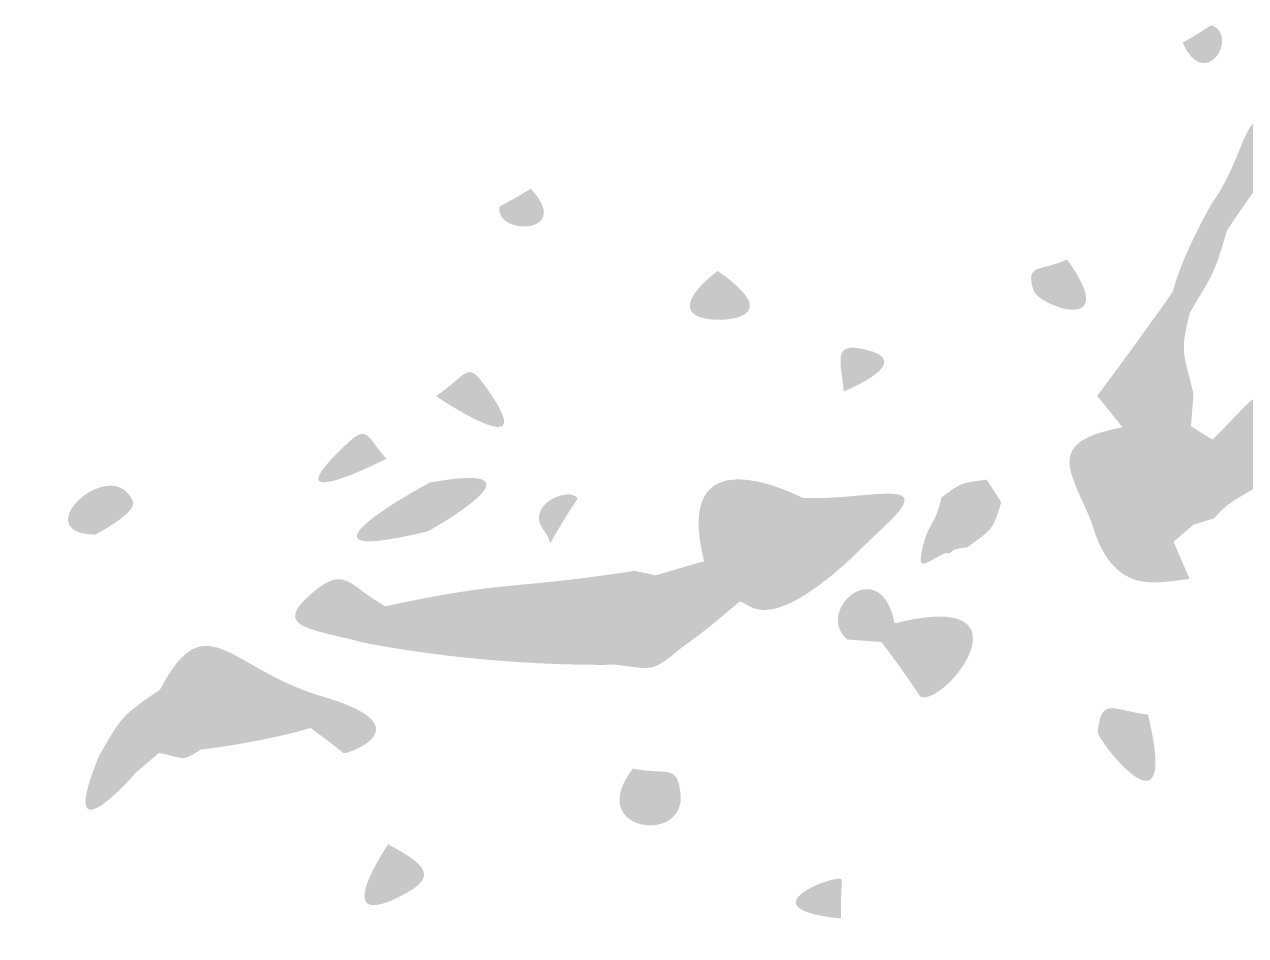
# Model space of a CAD drawing. Header units: millimetres. Extents: x 1329 to 1518, y 49 to 125.
# Drawn here: x 1329.07 to 1338.78, y 68.4 to 75.64 of the extents above; entities that cross this region are included whole.
import ezdxf

# ---------------------------------------------------------------- set-up
doc = ezdxf.new("R2010")
doc.units = ezdxf.units.MM

msp = doc.modelspace()

# ---------------------------------------------------------------- hatches: boundary and pattern name
at = {"true_color": 0x080808, "transparency": 33554687}
h = msp.add_hatch(color=18, dxfattribs=at)
edge = h.paths.add_edge_path(flags=0)
edge.add_spline(control_points=[(1338.279, 75.4981), (1338.5182, 75.634), (1338.4981, 75.643), (1338.5182, 75.634), (1338.7281, 75.5408), (1338.4545, 75.1017), (1338.279, 75.4981)], knot_values=[0, 0, 0, 0, 1, 1, 1, 2, 2, 2, 2], degree=3, periodic=1)
h = msp.add_hatch(color=18, dxfattribs=at)
edge = h.paths.add_edge_path(flags=0)
edge.add_spline(control_points=[(1338.5093, 74.2169), (1338.805, 74.6239), (1338.786, 75.1389), (1339.0111, 74.6903), (1339.0735, 74.5659), (1339.0078, 74.5717), (1338.6317, 74.0048), (1338.6317, 74.0048), (1338.5093, 74.2169), (1338.5093, 74.2169)], knot_values=[0, 0, 0, 0, 1, 1, 1, 2, 2, 2, 3, 3, 3, 3], degree=3, periodic=1)
h = msp.add_hatch(color=18, dxfattribs=at)
edge = h.paths.add_edge_path(flags=0)
edge.add_spline(control_points=[(1333.0968, 74.3372), (1333.4387, 73.9772), (1332.8302, 73.9602), (1332.8453, 74.1835), (1332.8469, 74.2073), (1332.8453, 74.1835), (1333.0968, 74.3372)], knot_values=[0, 0, 0, 0, 1, 1, 1, 2, 2, 2, 2], degree=3, periodic=1)
h = msp.add_hatch(color=18, dxfattribs=at)
edge = h.paths.add_edge_path(flags=0)
edge.add_spline(control_points=[(1338.5093, 74.2169), (1338.5093, 74.2169), (1338.6317, 74.0048), (1338.6317, 74.0048), (1338.5248, 73.6342), (1338.5191, 73.664), (1338.3359, 73.3507), (1338.3359, 73.3507), (1338.2027, 73.5209), (1338.2027, 73.5209), (1338.2178, 73.5799), (1338.2717, 73.7909), (1338.5093, 74.2169)], knot_values=[0, 0, 0, 0, 1, 1, 1, 2, 2, 2, 3, 3, 3, 4, 4, 4, 4], degree=3, periodic=1)
h = msp.add_hatch(color=18, dxfattribs=at)
edge = h.paths.add_edge_path(flags=0)
edge.add_spline(control_points=[(1337.3608, 73.7753), (1337.805, 73.1618), (1337.1318, 73.4054), (1337.0932, 73.5307), (1337.0267, 73.7469), (1337.1435, 73.6748), (1337.3608, 73.7753)], knot_values=[0, 0, 0, 0, 1, 1, 1, 2, 2, 2, 2], degree=3, periodic=1)
h = msp.add_hatch(color=18, dxfattribs=at)
edge = h.paths.add_edge_path(flags=0)
edge.add_spline(control_points=[(1334.5826, 73.6847), (1335.1455, 73.2937), (1334.6085, 73.2944), (1334.5778, 73.2956), (1334.2604, 73.3083), (1334.3175, 73.4795), (1334.5826, 73.6847)], knot_values=[0, 0, 0, 0, 1, 1, 1, 2, 2, 2, 2], degree=3, periodic=1)
h = msp.add_hatch(color=18, dxfattribs=at)
edge = h.paths.add_edge_path(flags=0)
edge.add_spline(control_points=[(1338.2027, 73.5209), (1338.2027, 73.5209), (1338.3359, 73.3507), (1338.3359, 73.3507), (1338.2573, 73.0246), (1338.2851, 73.0452), (1338.3662, 72.7082), (1338.3662, 72.7082), (1338.3455, 72.4494), (1338.3455, 72.4494), (1338.3455, 72.4494), (1337.8013, 72.4411), (1337.8013, 72.4411), (1337.8013, 72.4411), (1337.5999, 72.6923), (1337.5999, 72.6923), (1337.8617, 73.0362), (1338.1555, 73.4538), (1338.2027, 73.5209)], knot_values=[0, 0, 0, 0, 1, 1, 1, 2, 2, 2, 3, 3, 3, 4, 4, 4, 5, 5, 5, 6, 6, 6, 6], degree=3, periodic=1)
h = msp.add_hatch(color=18, dxfattribs=at)
edge = h.paths.add_edge_path(flags=0)
edge.add_spline(control_points=[(1335.5851, 72.7263), (1335.5579, 72.9914), (1335.4995, 73.1169), (1335.7535, 73.0603), (1336.1707, 72.9674), (1335.6126, 72.7376), (1335.5851, 72.7263)], knot_values=[0, 0, 0, 0, 1, 1, 1, 2, 2, 2, 2], degree=3, periodic=1)
h = msp.add_hatch(color=18, dxfattribs=at)
edge = h.paths.add_edge_path(flags=0)
edge.add_spline(control_points=[(1332.3434, 72.6893), (1332.5734, 72.8445), (1332.5889, 72.9631), (1332.7067, 72.8059), (1333.2525, 72.0776), (1332.3688, 72.6722), (1332.3434, 72.6893)], knot_values=[0, 0, 0, 0, 1, 1, 1, 2, 2, 2, 2], degree=3, periodic=1)
h = msp.add_hatch(color=18, dxfattribs=at)
edge = h.paths.add_edge_path(flags=0)
edge.add_spline(control_points=[(1338.9609, 72.7558), (1339.5164, 72.4628), (1339.4752, 72.4125), (1339.5243, 72.3908), (1339.2721, 72.2272), (1339.2965, 72.2426), (1339.0326, 72.0671), (1338.6612, 71.837), (1338.6549, 71.8609), (1338.5307, 71.7178), (1338.5307, 71.7178), (1338.3662, 71.6676), (1338.3662, 71.6676), (1338.3662, 71.6676), (1338.2072, 71.5315), (1338.2072, 71.5315), (1338.1657, 71.5568), (1337.8936, 71.7225), (1337.6988, 71.8659), (1337.797, 71.8905), (1337.7947, 72.0777), (1337.893, 72.1022), (1338.0897, 72.1514), (1338.5145, 71.5381), (1338.5175, 72.3426), (1338.792, 72.6196), (1338.7616, 72.6161), (1338.9609, 72.7558)], knot_values=[0, 0, 0, 0, 1, 1, 1, 2, 2, 2, 3, 3, 3, 4, 4, 4, 5, 5, 5, 6, 6, 6, 7, 7, 7, 8, 8, 8, 9, 9, 9, 9], degree=3, periodic=1)
h = msp.add_hatch(color=18, dxfattribs=at)
edge = h.paths.add_edge_path(flags=0)
edge.add_spline(control_points=[(1331.9495, 72.1918), (1331.9261, 72.18), (1330.9734, 71.6982), (1331.6504, 72.3251), (1331.8063, 72.4695), (1331.8002, 72.3486), (1331.9495, 72.1918)], knot_values=[0, 0, 0, 0, 1, 1, 1, 2, 2, 2, 2], degree=3, periodic=1)
h = msp.add_hatch(color=18, dxfattribs=at)
edge = h.paths.add_edge_path(flags=0)
edge.add_spline(control_points=[(1338.3455, 72.4494), (1338.3455, 72.4494), (1338.5175, 72.3426), (1338.5175, 72.3426), (1338.5145, 71.5381), (1338.0897, 72.1514), (1337.893, 72.1022), (1337.7947, 72.0777), (1337.797, 71.8905), (1337.6988, 71.8659), (1337.6988, 71.8659), (1337.5526, 71.6935), (1337.5526, 71.6935), (1337.3938, 72.0868), (1337.1676, 72.3256), (1337.8013, 72.4411), (1337.8013, 72.4411), (1338.3455, 72.4494), (1338.3455, 72.4494)], knot_values=[0, 0, 0, 0, 1, 1, 1, 2, 2, 2, 3, 3, 3, 4, 4, 4, 5, 5, 5, 6, 6, 6, 6], degree=3, periodic=1)
h = msp.add_hatch(color=18, dxfattribs=at)
edge = h.paths.add_edge_path(flags=0)
edge.add_spline(control_points=[(1335.2578, 71.8803), (1335.4021, 71.586), (1335.4683, 71.6497), (1335.6105, 71.3686), (1334.9511, 70.7772), (1334.8348, 71.0534), (1334.7575, 71.0567), (1334.7575, 71.0567), (1334.4745, 71.3776), (1334.4745, 71.3776), (1334.216, 72.4067), (1335.1915, 71.9138), (1335.2578, 71.8803)], knot_values=[0, 0, 0, 0, 1, 1, 1, 2, 2, 2, 3, 3, 3, 4, 4, 4, 4], degree=3, periodic=1)
h = msp.add_hatch(color=18, dxfattribs=at)
edge = h.paths.add_edge_path(flags=0)
edge.add_spline(control_points=[(1329.6319, 71.588), (1329.0708, 71.6004), (1329.7694, 72.2419), (1329.9328, 71.8523), (1329.9689, 71.7662), (1329.6601, 71.6029), (1329.6319, 71.588)], knot_values=[0, 0, 0, 0, 1, 1, 1, 2, 2, 2, 2], degree=3, periodic=1)
h = msp.add_hatch(color=18, dxfattribs=at)
edge = h.paths.add_edge_path(flags=0)
edge.add_spline(control_points=[(1332.2964, 72.0027), (1333.2984, 72.185), (1332.3078, 71.6311), (1332.281, 71.6161), (1332.281, 71.6161), (1332.2964, 72.0027), (1332.2964, 72.0027)], knot_values=[0, 0, 0, 0, 1, 1, 1, 2, 2, 2, 2], degree=3, periodic=1)
h = msp.add_hatch(color=18, dxfattribs=at)
edge = h.paths.add_edge_path(flags=0)
edge.add_spline(control_points=[(1335.2578, 71.8803), (1335.7762, 71.8573), (1336.3466, 72.0653), (1335.9184, 71.6629), (1335.7594, 71.5135), (1335.7763, 71.527), (1335.6105, 71.3686), (1335.4683, 71.6497), (1335.4021, 71.586), (1335.2578, 71.8803)], knot_values=[0, 0, 0, 0, 1, 1, 1, 2, 2, 2, 3, 3, 3, 3], degree=3, periodic=1)
h = msp.add_hatch(color=18, dxfattribs=at)
edge = h.paths.add_edge_path(flags=0)
edge.add_spline(control_points=[(1332.2964, 72.0027), (1332.2964, 72.0027), (1332.281, 71.6161), (1332.281, 71.6161), (1331.0094, 71.3047), (1332.2678, 71.9917), (1332.2964, 72.0027)], knot_values=[0, 0, 0, 0, 1, 1, 1, 2, 2, 2, 2], degree=3, periodic=1)
h = msp.add_hatch(color=18, dxfattribs=at)
edge = h.paths.add_edge_path(flags=0)
edge.add_spline(control_points=[(1333.2493, 71.5158), (1333.2482, 71.5891), (1333.1625, 71.6435), (1333.1614, 71.7168), (1333.1593, 71.8661), (1333.3936, 71.9487), (1333.4587, 71.888), (1333.4836, 71.8647), (1333.4587, 71.888), (1333.2493, 71.5158)], knot_values=[0, 0, 0, 0, 1, 1, 1, 2, 2, 2, 3, 3, 3, 3], degree=3, periodic=1)
h = msp.add_hatch(color=18, dxfattribs=at)
edge = h.paths.add_edge_path(flags=0)
edge.add_spline(control_points=[(1336.721, 72.0261), (1336.721, 72.0261), (1336.8373, 71.8459), (1336.8373, 71.8459), (1336.769, 71.618), (1336.7675, 71.6348), (1336.564, 71.4858), (1336.4835, 71.5987), (1336.4494, 71.3653), (1336.3801, 71.4625), (1336.3606, 71.4898), (1336.3801, 71.4625), (1336.3622, 71.8842), (1336.5423, 72.0181), (1336.518, 71.9927), (1336.721, 72.0261)], knot_values=[0, 0, 0, 0, 1, 1, 1, 2, 2, 2, 3, 3, 3, 4, 4, 4, 5, 5, 5, 5], degree=3, periodic=1)
h = msp.add_hatch(color=18, dxfattribs=at)
edge = h.paths.add_edge_path(flags=0)
edge.add_spline(control_points=[(1336.3976, 71.444), (1336.4161, 71.4521), (1336.4355, 71.4596), (1336.4559, 71.466), (1336.4376, 71.4451), (1336.4192, 71.429), (1336.3976, 71.444)], knot_values=[0, 0, 0, 0, 1, 1, 1, 2, 2, 2, 2], degree=3, periodic=1)
edge = h.paths.add_edge_path(flags=0)
edge.add_spline(control_points=[(1336.4559, 71.466), (1336.487, 71.5014), (1336.5179, 71.5505), (1336.564, 71.4858), (1336.5257, 71.4841), (1336.4895, 71.4766), (1336.4559, 71.466)], knot_values=[0, 0, 0, 0, 1, 1, 1, 2, 2, 2, 2], degree=3, periodic=1)
edge = h.paths.add_edge_path(flags=0)
edge.add_spline(control_points=[(1336.3976, 71.444), (1336.2471, 71.3781), (1336.1661, 71.277), (1336.2085, 71.4697), (1336.2582, 71.6955), (1336.311, 71.6516), (1336.3622, 71.8842), (1336.3801, 71.4625), (1336.3606, 71.4898), (1336.3801, 71.4625), (1336.3862, 71.4539), (1336.392, 71.4479), (1336.3976, 71.444)], knot_values=[0, 0, 0, 0, 1, 1, 1, 2, 2, 2, 3, 3, 3, 4, 4, 4, 4], degree=3, periodic=1)
h = msp.add_hatch(color=18, dxfattribs=at)
edge = h.paths.add_edge_path(flags=0)
edge.add_spline(control_points=[(1337.6988, 71.8659), (1337.8936, 71.7225), (1338.1657, 71.5568), (1338.2072, 71.5315), (1338.2072, 71.5315), (1338.3352, 71.2358), (1338.3352, 71.2358), (1338.0786, 71.2132), (1337.7246, 71.0814), (1337.5526, 71.6935), (1337.5526, 71.6935), (1337.6988, 71.8659), (1337.6988, 71.8659)], knot_values=[0, 0, 0, 0, 1, 1, 1, 2, 2, 2, 3, 3, 3, 4, 4, 4, 4], degree=3, periodic=1)
h = msp.add_hatch(color=18, dxfattribs=at)
edge = h.paths.add_edge_path(flags=0)
edge.add_spline(control_points=[(1334.4745, 71.3776), (1334.4745, 71.3776), (1334.7575, 71.0567), (1334.7575, 71.0567), (1334.5183, 70.856), (1334.5398, 70.8676), (1334.2816, 70.6792), (1334.2464, 70.7297), (1333.8562, 71.4497), (1333.7735, 70.5545), (1333.6123, 70.5524), (1332.7468, 70.5415), (1331.7659, 70.7302), (1331.7659, 70.7302), (1331.9405, 71.0194), (1331.9405, 71.0194), (1332.9284, 71.231), (1332.9164, 71.1452), (1333.9242, 71.3013), (1333.9242, 71.3013), (1334.0888, 71.2649), (1334.0888, 71.2649), (1334.0888, 71.2649), (1334.4745, 71.3776), (1334.4745, 71.3776)], knot_values=[0, 0, 0, 0, 1, 1, 1, 2, 2, 2, 3, 3, 3, 4, 4, 4, 5, 5, 5, 6, 6, 6, 7, 7, 7, 8, 8, 8, 8], degree=3, periodic=1)
h = msp.add_hatch(color=18, dxfattribs=at)
edge = h.paths.add_edge_path(flags=0)
edge.add_spline(control_points=[(1334.2816, 70.6792), (1334.0517, 70.4844), (1334.0563, 70.5221), (1333.7735, 70.5545), (1333.8562, 71.4497), (1334.2464, 70.7297), (1334.2816, 70.6792)], knot_values=[0, 0, 0, 0, 1, 1, 1, 2, 2, 2, 2], degree=3, periodic=1)
h = msp.add_hatch(color=18, dxfattribs=at)
edge = h.paths.add_edge_path(flags=0)
edge.add_spline(control_points=[(1335.99, 70.884), (1335.99, 70.884), (1335.8847, 70.7352), (1335.8847, 70.7352), (1335.8847, 70.7352), (1335.6136, 70.755), (1335.6136, 70.755), (1335.3455, 70.9813), (1335.8745, 71.4562), (1335.99, 70.884)], knot_values=[0, 0, 0, 0, 1, 1, 1, 2, 2, 2, 3, 3, 3, 3], degree=3, periodic=1)
h = msp.add_hatch(color=18, dxfattribs=at)
edge = h.paths.add_edge_path(flags=0)
edge.add_spline(control_points=[(1331.9405, 71.0194), (1331.9405, 71.0194), (1331.7659, 70.7302), (1331.7659, 70.7302), (1331.3609, 70.8415), (1331.0272, 70.8425), (1331.3557, 71.1222), (1331.6248, 71.3514), (1331.6407, 71.1854), (1331.9405, 71.0194)], knot_values=[0, 0, 0, 0, 1, 1, 1, 2, 2, 2, 3, 3, 3, 3], degree=3, periodic=1)
h = msp.add_hatch(color=18, dxfattribs=at)
edge = h.paths.add_edge_path(flags=0)
edge.add_spline(control_points=[(1335.99, 70.884), (1337.0835, 71.1573), (1336.4512, 70.2916), (1336.2189, 70.2955), (1336.175, 70.2962), (1336.1941, 70.3281), (1335.8847, 70.7352), (1335.8847, 70.7352), (1335.99, 70.884), (1335.99, 70.884)], knot_values=[0, 0, 0, 0, 1, 1, 1, 2, 2, 2, 3, 3, 3, 3], degree=3, periodic=1)
h = msp.add_hatch(color=18, dxfattribs=at)
edge = h.paths.add_edge_path(flags=0)
edge.add_spline(control_points=[(1330.1493, 70.3574), (1330.5225, 71.0672), (1330.6997, 70.502), (1331.4819, 70.2901), (1331.4819, 70.2901), (1331.3452, 70.0517), (1331.3452, 70.0517), (1330.9588, 69.9385), (1330.5396, 69.8884), (1330.4686, 69.8799), (1330.3262, 70.1306), (1330.3026, 70.0764), (1330.1493, 70.3574)], knot_values=[0, 0, 0, 0, 1, 1, 1, 2, 2, 2, 3, 3, 3, 4, 4, 4, 4], degree=3, periodic=1)
h = msp.add_hatch(color=18, dxfattribs=at)
edge = h.paths.add_edge_path(flags=0)
edge.add_spline(control_points=[(1330.1493, 70.3574), (1330.3026, 70.0764), (1330.3262, 70.1306), (1330.4686, 69.8799), (1330.3181, 69.7724), (1330.3347, 69.8199), (1330.1404, 69.8534), (1330.1404, 69.8534), (1329.9509, 69.6924), (1329.9509, 69.6924), (1329.9509, 69.6924), (1329.6647, 69.8315), (1329.6647, 69.8315), (1329.8501, 70.1507), (1329.8335, 70.1385), (1330.1493, 70.3574)], knot_values=[0, 0, 0, 0, 1, 1, 1, 2, 2, 2, 3, 3, 3, 4, 4, 4, 5, 5, 5, 5], degree=3, periodic=1)
h = msp.add_hatch(color=18, dxfattribs=at)
edge = h.paths.add_edge_path(flags=0)
edge.add_spline(control_points=[(1338.004, 70.1582), (1338.2617, 69.0955), (1337.5987, 69.9614), (1337.6044, 70.0202), (1337.6327, 70.3078), (1337.7263, 70.1909), (1338.004, 70.1582)], knot_values=[0, 0, 0, 0, 1, 1, 1, 2, 2, 2, 2], degree=3, periodic=1)
h = msp.add_hatch(color=18, dxfattribs=at)
edge = h.paths.add_edge_path(flags=0)
edge.add_spline(control_points=[(1331.4819, 70.2901), (1332.2353, 70.0575), (1331.6583, 69.8558), (1331.6221, 69.8526), (1331.595, 69.8501), (1331.6221, 69.8526), (1331.3452, 70.0517), (1331.3452, 70.0517), (1331.4819, 70.2901), (1331.4819, 70.2901)], knot_values=[0, 0, 0, 0, 1, 1, 1, 2, 2, 2, 3, 3, 3, 3], degree=3, periodic=1)
h = msp.add_hatch(color=18, dxfattribs=at)
edge = h.paths.add_edge_path(flags=0)
edge.add_spline(control_points=[(1329.6647, 69.8315), (1329.6647, 69.8315), (1329.9509, 69.6924), (1329.9509, 69.6924), (1329.9382, 69.6701), (1329.3095, 68.9689), (1329.6647, 69.8315)], knot_values=[0, 0, 0, 0, 1, 1, 1, 2, 2, 2, 2], degree=3, periodic=1)
h = msp.add_hatch(color=18, dxfattribs=at)
edge = h.paths.add_edge_path(flags=0)
edge.add_spline(control_points=[(1333.9083, 69.729), (1334.1846, 69.673), (1334.2573, 69.7715), (1334.2869, 69.5347), (1334.339, 69.1179), (1333.5167, 69.2263), (1333.9083, 69.729)], knot_values=[0, 0, 0, 0, 1, 1, 1, 2, 2, 2, 2], degree=3, periodic=1)
h = msp.add_hatch(color=18, dxfattribs=at)
edge = h.paths.add_edge_path(flags=0)
edge.add_spline(control_points=[(1331.9626, 69.1269), (1332.2488, 68.9744), (1332.3663, 68.8775), (1332.0935, 68.7321), (1331.4747, 68.4023), (1331.944, 69.0993), (1331.9626, 69.1269)], knot_values=[0, 0, 0, 0, 1, 1, 1, 2, 2, 2, 2], degree=3, periodic=1)
h = msp.add_hatch(color=18, dxfattribs=at)
edge = h.paths.add_edge_path(flags=0)
edge.add_spline(control_points=[(1335.5623, 68.538), (1334.7816, 68.6166), (1335.5167, 68.8862), (1335.5615, 68.8511), (1335.5811, 68.8357), (1335.5615, 68.8511), (1335.5623, 68.538)], knot_values=[0, 0, 0, 0, 1, 1, 1, 2, 2, 2, 2], degree=3, periodic=1)

doc.saveas('drawing.dxf')
